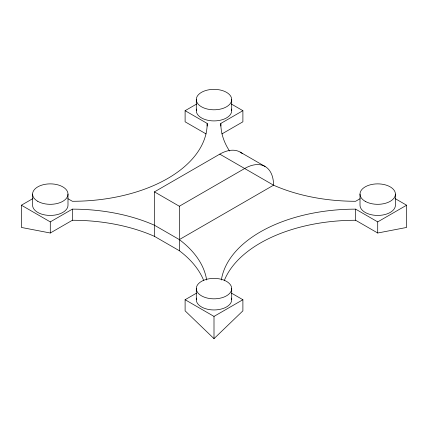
<?xml version="1.0" encoding="UTF-8"?>
<svg xmlns="http://www.w3.org/2000/svg" width="428" height="428" viewBox="0 0 428 428"><rect width="100%" height="100%" fill="white"/><g stroke="black" fill="none" stroke-linecap="round" stroke-linejoin="round"><path stroke-width="0.64" d="M196.436 293.191L185.11 299.728L185.11 310.846L214 338.65L242.89 310.846L242.89 299.728L231.564 293.191M203.669 280.42A134.82 77.837 0 0 0 179.332 250.717L154.444 236.347A134.82 77.837 0 0 0 72.369 220.265L50.29 233.009L21.4 227.45L21.4 205.21L32.956 198.539M206.061 133.911L185.11 121.814L185.11 110.692L196.666 104.02M21.4 205.21L50.29 221.891L72.369 209.142A134.82 77.837 0 0 1 154.444 225.23L179.332 239.594A134.82 77.837 0 0 1 206.644 279.982M220.811 126.057L220.811 123.441L242.89 110.692L242.89 121.814L221.939 133.911M154.444 236.347L154.444 191.867L219.778 154.144A40.858 23.588 -60 0 1 242.232 153.55M154.444 191.867L179.332 206.237L244.666 168.514A40.858 23.588 -60 0 1 273.556 185.196A134.82 77.837 0 0 0 355.631 201.278L360.157 198.667M179.332 239.594L273.556 185.196L219.778 154.144M185.11 299.728L214 316.41L242.89 299.728M221.356 279.982A134.82 77.837 0 0 1 355.631 209.142L377.71 221.891L406.6 205.21L406.6 227.45L377.71 233.009L355.631 220.265A134.82 77.837 0 0 0 224.331 280.42M231.334 104.02L242.89 110.692M395.044 198.539L406.6 205.21M185.11 110.692L207.189 123.441L207.189 126.057M240.21 152.122L265.093 166.492M67.843 198.667L72.369 201.278A134.82 77.837 0 0 0 207.189 123.441M395.413 194.093L395.413 205.21A17.703 10.224 0 0 1 377.71 215.434A17.703 10.224 0 0 1 360.007 205.21L360.007 194.093M377.71 221.891L377.71 233.009M355.631 209.142L355.631 220.265M231.703 99.574A17.703 10.224 0 0 1 205.146 108.428A17.703 10.224 0 0 1 205.146 90.72A17.703 10.224 0 0 1 231.703 99.574L231.703 110.692M231.703 288.611A17.703 10.224 0 0 1 205.146 297.46A17.703 10.224 0 0 1 205.146 279.757A17.703 10.224 0 0 1 231.703 288.611L231.703 299.728M214 316.41L214 338.65M196.297 99.574L196.297 110.692M196.297 288.611L196.297 299.728M179.332 206.237L179.332 250.717M72.369 209.142L72.369 220.265M67.993 194.093L67.993 205.21A17.703 10.224 0 0 1 50.29 215.434A17.703 10.224 0 0 1 32.587 205.21L32.587 194.093M50.29 221.891L50.29 233.009M229.542 151.004A134.82 77.837 0 0 1 220.811 123.441M231.484 109.092A17.703 10.224 0 0 1 214 120.915A17.703 10.224 0 0 1 196.516 109.092M231.484 298.129A17.703 10.224 0 0 1 214 309.952A17.703 10.224 0 0 1 196.516 298.129M365.191 201.321A17.703 10.224 0 0 0 394.809 196.736A17.703 10.224 0 0 0 373.13 184.217A17.703 10.224 0 0 0 365.191 201.321M37.771 201.321A17.703 10.224 0 0 0 67.389 196.736A17.703 10.224 0 0 0 45.71 184.217A17.703 10.224 0 0 0 37.771 201.321"/></g></svg>
